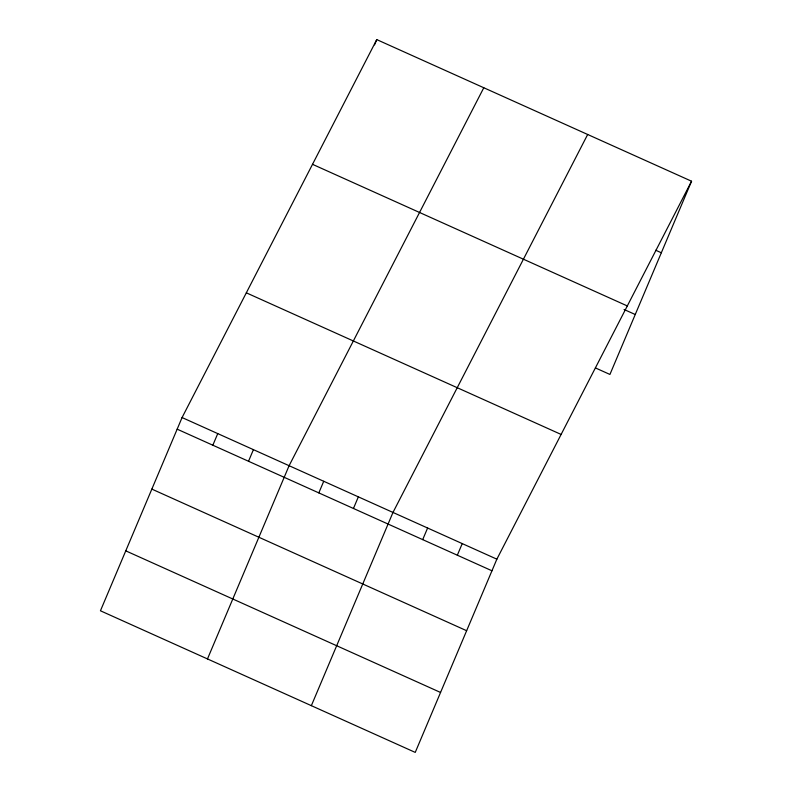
<?xml version="1.0" encoding="UTF-8"?>
<svg xmlns="http://www.w3.org/2000/svg" width="792" height="792" viewBox="0 0 792 792"><rect width="100%" height="100%" fill="white"/><g stroke="black" fill="none" stroke-linecap="round" stroke-linejoin="round"><path stroke-width="1.19" d="M182.071 417.552L100.445 610.781L415.236 752.4L496.861 559.172L691.555 181.22L376.764 39.6L182.071 417.552L496.861 559.172M374.527 44.877L376.764 39.6M212.84 445.213L217.75 433.6M248.52 461.261L253.42 449.648M207.474 658.934L289.1 465.696L483.793 87.754M318.82 492.891L323.73 481.279M353.45 508.474L358.35 496.851M311.355 705.662L392.981 512.434L587.674 134.482M422.7 539.629L427.611 528.017M457.33 555.202L462.241 543.589M691.555 181.22L609.929 374.448L595.406 367.914M655.746 250.252L661.33 252.767M312.513 164.32L627.304 305.94M624.076 309.494L635.243 314.513M246.322 292.822L561.112 434.442M177.16 429.165L491.961 570.784M151.846 489.1L466.646 630.719M125.76 550.846L440.56 692.465"/></g></svg>
